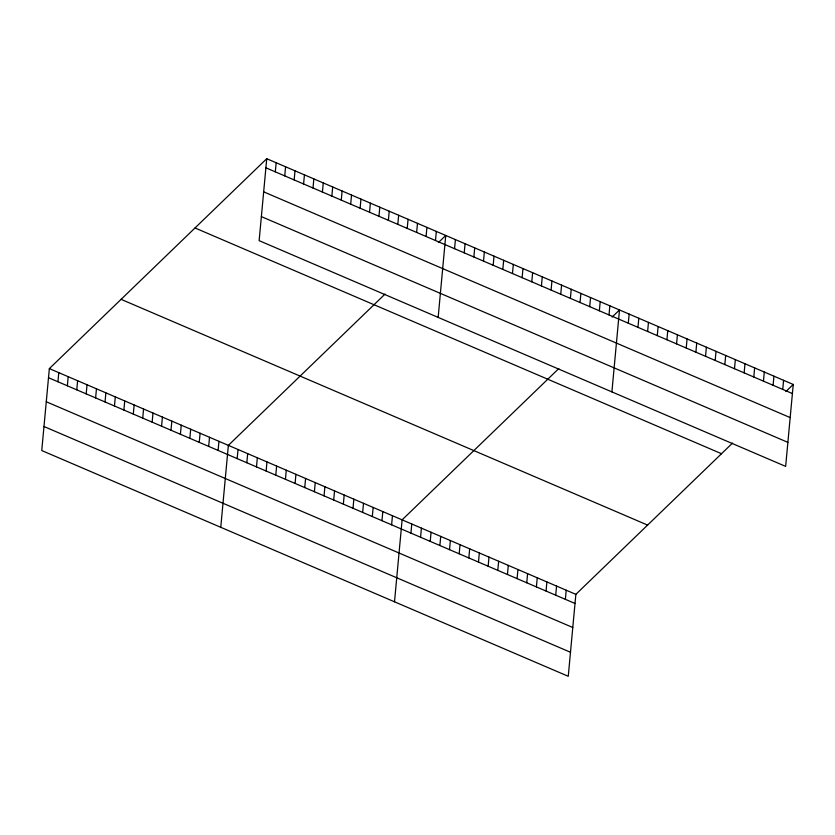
<?xml version="1.0" encoding="UTF-8"?>
<svg xmlns="http://www.w3.org/2000/svg" width="835" height="835" viewBox="0 0 835 835"><rect width="100%" height="100%" fill="white"/><g stroke="black" fill="none" stroke-linecap="round" stroke-linejoin="round"><path stroke-width="1.25" d="M266.741 158.702L259.142 240.647L785.651 466.389L793.25 384.455L266.741 158.702L49.349 368.611L41.75 450.545L568.259 676.298L575.858 594.353L732.545 443.061M57.928 381.752L58.774 372.65M67.353 385.791L68.199 376.689M76.768 389.83L77.613 380.729M86.193 393.87L87.038 384.768M95.618 397.909L96.463 388.807M105.033 401.959L105.878 392.847M114.458 405.998L115.303 396.886M123.883 410.037L124.728 400.925M133.297 414.077L134.143 404.965M142.722 418.116L143.568 409.004M152.147 422.155L152.993 413.043M161.572 426.194L162.407 417.082M170.987 430.234L171.833 421.122M180.412 434.273L181.258 425.161M189.837 438.312L190.683 429.2M199.252 442.352L200.097 433.24M208.677 446.391L209.522 437.279M218.102 450.43L218.947 441.318M220.764 527.303L228.362 445.358L385.05 294.066M237.171 458.613L238.017 449.501M246.826 462.747L247.671 453.635M275.32 171.843L276.166 162.741M256.481 466.89L257.326 457.778M284.735 175.882L285.58 166.781M266.135 471.023L266.981 461.912M294.16 179.922L295.005 170.82M275.78 475.167L276.625 466.055M303.585 183.971L304.431 174.859M285.434 479.3L286.28 470.199M313 188.011L313.845 178.899M295.089 483.444L295.934 474.332M322.425 192.05L323.27 182.938M304.744 487.577L305.589 478.476M331.85 196.089L332.695 186.977M341.264 200.129L342.11 191.017M314.398 491.721L315.244 482.609M350.69 204.168L351.535 195.056M324.043 495.854L324.888 486.753M360.115 208.207L360.96 199.095M333.697 499.998L334.543 490.886M369.54 212.247L370.375 203.135M343.352 504.131L344.197 495.03M378.954 216.286L379.8 207.174M353.007 508.275L353.852 499.163M388.379 220.325L389.225 211.213M362.661 512.408L363.507 503.307M397.804 224.364L398.65 215.253M372.306 516.552L373.151 507.44M407.219 228.404L408.064 219.292M381.96 520.696L382.806 511.584M416.644 232.443L417.49 223.331M391.615 524.829L392.46 515.717M426.069 236.482L426.915 227.37M394.506 601.805L402.115 519.861L558.803 368.569M435.484 240.522L436.329 231.41M410.924 533.106L411.77 523.994M438.156 317.394L445.754 235.449L438.396 242.557M420.569 537.249L421.414 528.137M454.564 248.705L455.409 239.593M430.223 541.383L431.069 532.271M464.218 252.838L465.064 243.737M439.878 545.526L440.723 536.414M473.862 256.982L474.708 247.87M449.533 549.66L450.378 540.558M483.517 261.115L484.363 252.013M459.187 553.803L460.033 544.691M493.172 265.259L494.017 256.147M468.832 557.937L469.677 548.835M502.827 269.392L503.672 260.29M478.486 562.08L479.332 552.968M512.481 273.536L513.327 264.424M488.141 566.213L488.986 557.112M522.125 277.669L522.971 268.567M497.796 570.357L498.641 561.245M531.78 281.812L532.626 272.701M507.45 574.49L508.296 565.389M541.435 285.946L542.28 276.844M517.105 578.634L517.94 569.522M551.09 290.089L551.935 280.977M526.749 582.767L527.595 573.666M560.744 294.233L561.59 285.121M536.404 586.911L537.249 577.799M570.389 298.366L571.234 289.254M546.059 591.055L546.904 581.943M580.043 302.51L580.889 293.398M555.713 595.188L556.559 586.076M589.698 306.643L590.543 297.531M565.368 599.332L566.213 590.22M599.353 310.787L600.198 301.675M609.007 314.92L609.853 305.808M611.898 391.897L619.497 309.952L612.149 317.06M628.306 323.197L629.152 314.096M637.961 327.341L638.806 318.229M647.616 331.474L648.461 322.373M657.27 335.618L658.116 326.506M666.925 339.751L667.77 330.65M676.569 343.895L677.415 334.783M686.224 348.028L687.069 338.927M695.879 352.172L696.724 343.06M705.533 356.305L706.379 347.203M715.188 360.449L716.033 351.337M724.832 364.592L725.678 355.48M734.487 368.726L735.332 359.614M744.142 372.869L744.987 363.757M753.796 377.002L754.642 367.891M763.451 381.146L764.296 372.034M773.095 385.279L773.941 376.167M782.75 389.423L783.595 380.311M785.892 391.552L793.25 384.455M265.895 167.804L792.405 393.556M263.662 191.841L790.171 417.594M261.365 216.609L787.875 442.362M195.004 227.965L721.513 453.718M121.085 299.337L647.595 525.09M49.349 368.611L575.858 594.353M48.503 377.712L575.012 603.465M46.28 401.75L572.789 627.503M43.984 426.518L570.493 652.271"/></g></svg>
